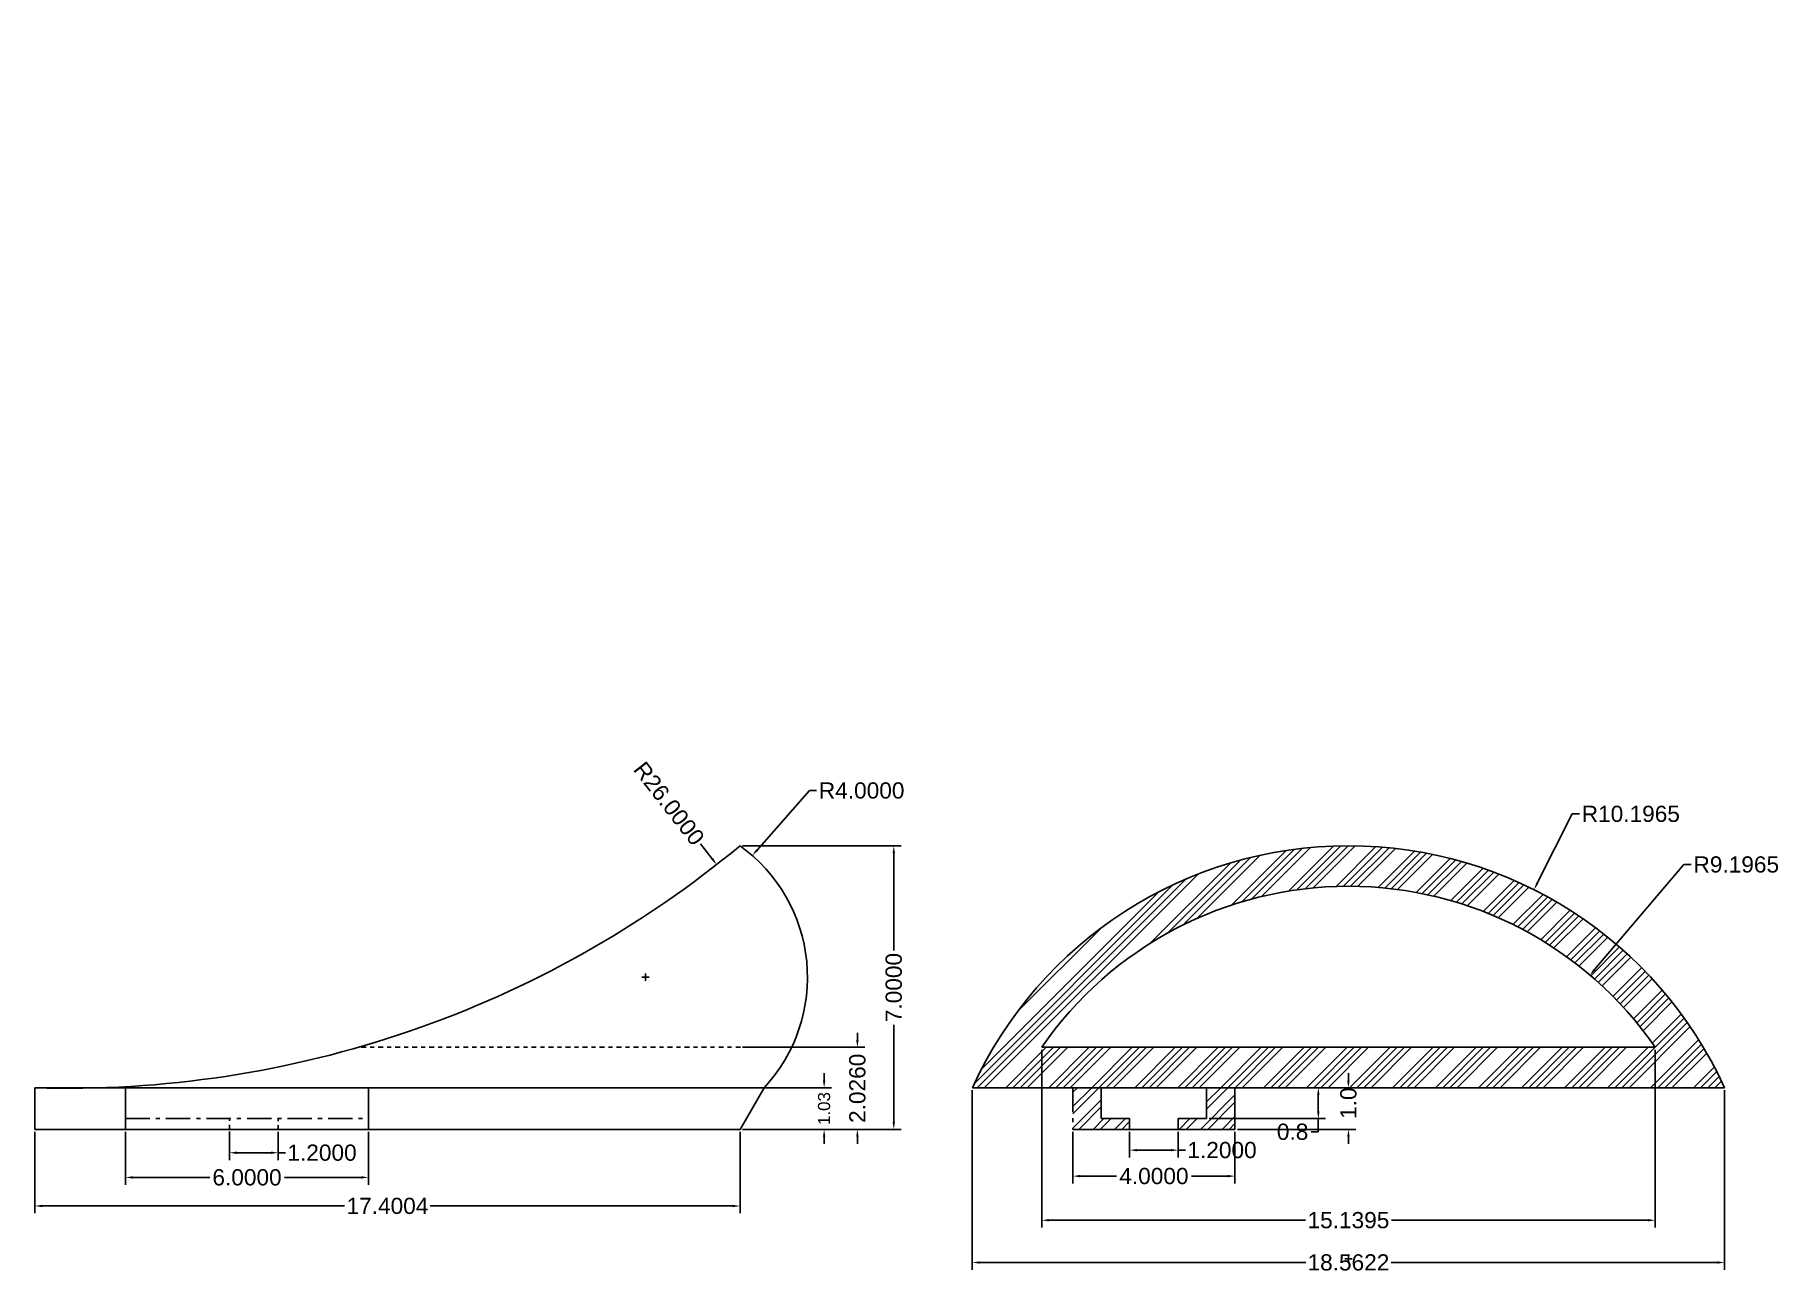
# Model space of a CAD drawing. Header units: centimetres. Extents: x 7.6 to 50.6, y 5.4 to 35.9.
import ezdxf

# ---------------------------------------------------------------- set-up
doc = ezdxf.new("R2010")
doc.units = ezdxf.units.CM
doc.header["$LTSCALE"] = 0.1
doc.header["$MEASUREMENT"] = 0
doc.linetypes.add('ACAD_ISO10W100', pattern=[18, 12, -3, 0, -3])
for name, color, linetype in [('Bot', 6, 'Continuous'), ('Cotari', 3, 'Continuous'), ('Hasura bot', 1, 'Continuous'), ('Sina', 4, 'Continuous'), ('Sistem reglaj', 30, 'Continuous')]:
    doc.layers.add(name, color=color, linetype=linetype)
doc.styles.get("Standard").update_dxf_attribs({"font": 'arial.ttf'})
doc.dimstyles.new('Proiect', dxfattribs={"dimtxt": 0.4, "dimasz": 0.18, "dimexe": 0.18, "dimexo": 0.0625, "dimgap": 0.09, "dimtad": 0, "dimtoh": 1, "dimdec": 4, "dimzin": 0, "dimdsep": 46, "dimtxsty": 'Standard', "dimcen": 0.09, "dimadec": 0, "dimazin": 0, "dimtfac": 1, "dimtdec": 4, "dimtofl": 0, "dimtmove": 0, "dimatfit": 3, "dimfxl": 1, "dimtolj": 1, "dimtzin": 0, "dimarcsym": 0})

# ---------------------------------------------------------------- blocks, each defined once
blk = doc.blocks.new('*D2')
at = {"layer": 'Cotari', "color": 0, "lineweight": -2, "transparency": 16777216}
for p, q in [((26.673, 17.278), (25.385, 15.81)), ((26.853, 17.278), (26.673, 17.278)), ((22.537, 12.669), (22.717, 12.669)), ((22.627, 12.579), (22.627, 12.759))]:
    blk.add_line(p, q, dxfattribs=at)
at = {"layer": 'Cotari', "color": 0, "transparency": 16777216}
blk.add_solid([(25.362, 15.83), (25.407, 15.79), (25.266, 15.675)], dxfattribs=at)
at = {"layer": 'Defpoints', "color": 0, "transparency": 16777216}
for p in [(25.266, 15.675), (22.627, 12.669)]:
    blk.add_point(p, dxfattribs=at)
at = {"layer": 'Cotari', "color": 0, "transparency": 16777216, "insert": (27.964, 17.278), "char_height": 0.4, "attachment_point": 5}
blk.add_mtext('\\A1;R4.0000', dxfattribs=at)
blk = doc.blocks.new('*D4')
at = {"layer": 'Cotari', "color": 0, "lineweight": -2, "transparency": 16777216}
blk.add_line((23.99, 15.96), (24.276, 15.595), dxfattribs=at)
at = {"layer": 'Cotari', "color": 0, "transparency": 16777216}
blk.add_solid([(24.3, 15.613), (24.252, 15.576), (24.387, 15.453)], dxfattribs=at)
at = {"layer": 'Defpoints', "color": 0, "transparency": 16777216}
for p in [(8.365, 35.93), (24.387, 15.453)]:
    blk.add_point(p, dxfattribs=at)
at = {"layer": 'Cotari', "color": 0, "transparency": 16777216, "insert": (23.21, 16.958), "char_height": 0.4, "attachment_point": 5, "rotation": 308.0408}
blk.add_mtext('\\A1;R26.0000', dxfattribs=at)
blk = doc.blocks.new('*D5')
at = {"layer": 'Cotari', "color": 0, "lineweight": -2, "transparency": 16777216}
for p, q in [((25.024, 15.916), (28.937, 15.916)), ((28.757, 15.736), (28.757, 13.334)), ((28.757, 9.096), (28.757, 11.498)), ((25.024, 8.916), (28.937, 8.916))]:
    blk.add_line(p, q, dxfattribs=at)
at = {"layer": 'Cotari', "color": 0, "transparency": 16777216}
for points in [[(28.727, 15.736), (28.787, 15.736), (28.757, 15.916)], [(28.727, 9.096), (28.787, 9.096), (28.757, 8.916)]]:
    blk.add_solid(points, dxfattribs=at)
at = {"layer": 'Defpoints', "color": 0, "transparency": 16777216}
for p in [(24.962, 15.916), (24.962, 8.916), (28.757, 8.916)]:
    blk.add_point(p, dxfattribs=at)
at = {"layer": 'Cotari', "color": 0, "transparency": 16777216, "insert": (28.757, 12.416), "char_height": 0.4, "attachment_point": 5, "rotation": 90}
blk.add_mtext('\\A1;7.0000', dxfattribs=at)
blk = doc.blocks.new('*D6')
at = {"layer": 'Cotari', "color": 0, "lineweight": -2, "transparency": 16777216}
for p, q in [((27.859, 11.122), (27.859, 11.302)), ((25.024, 10.942), (28.039, 10.942)), ((25.024, 8.916), (28.039, 8.916)), ((27.859, 8.736), (27.859, 8.556))]:
    blk.add_line(p, q, dxfattribs=at)
at = {"layer": 'Cotari', "color": 0, "transparency": 16777216}
for points in [[(27.829, 11.122), (27.889, 11.122), (27.859, 10.942)], [(27.829, 8.736), (27.889, 8.736), (27.859, 8.916)]]:
    blk.add_solid(points, dxfattribs=at)
at = {"layer": 'Defpoints', "color": 0, "transparency": 16777216}
for p in [(24.962, 10.942), (27.859, 10.942), (24.962, 8.916)]:
    blk.add_point(p, dxfattribs=at)
at = {"layer": 'Cotari', "color": 0, "transparency": 16777216, "insert": (27.859, 9.929), "char_height": 0.4, "attachment_point": 5, "rotation": 90}
blk.add_mtext('\\A1;2.0260', dxfattribs=at)
blk = doc.blocks.new('*D7')
at = {"layer": 'Cotari', "color": 0, "lineweight": -2, "transparency": 16777216}
for p, q in [((25.024, 9.942), (27.218, 9.942)), ((27.038, 10.122), (27.038, 10.302)), ((25.024, 8.916), (27.218, 8.916)), ((27.038, 8.736), (27.038, 8.556))]:
    blk.add_line(p, q, dxfattribs=at)
at = {"layer": 'Cotari', "color": 0, "transparency": 16777216}
for points in [[(27.008, 10.122), (27.068, 10.122), (27.038, 9.942)], [(27.008, 8.736), (27.068, 8.736), (27.038, 8.916)]]:
    blk.add_solid(points, dxfattribs=at)
at = {"layer": 'Defpoints', "color": 0, "transparency": 16777216}
for p in [(24.962, 9.942), (27.038, 9.942), (24.962, 8.916)]:
    blk.add_point(p, dxfattribs=at)
at = {"layer": 'Cotari', "color": 0, "transparency": 16777216, "insert": (27.038, 9.429), "char_height": 0.3, "attachment_point": 5, "rotation": 90}
blk.add_mtext('\\A1;1.03', dxfattribs=at)
blk = doc.blocks.new('*D8')
at = {"layer": 'Cotari', "color": 0, "lineweight": -2, "transparency": 16777216}
for p, q in [((7.562, 8.854), (7.562, 6.845)), ((24.962, 8.854), (24.962, 6.845)), ((7.742, 7.025), (15.206, 7.025)), ((24.782, 7.025), (17.318, 7.025))]:
    blk.add_line(p, q, dxfattribs=at)
at = {"layer": 'Cotari', "color": 0, "transparency": 16777216}
for points in [[(7.742, 7.055), (7.742, 6.995), (7.562, 7.025)], [(24.782, 7.055), (24.782, 6.995), (24.962, 7.025)]]:
    blk.add_solid(points, dxfattribs=at)
at = {"layer": 'Defpoints', "color": 0, "transparency": 16777216}
for p in [(7.562, 8.916), (24.962, 8.916), (7.562, 7.025)]:
    blk.add_point(p, dxfattribs=at)
at = {"layer": 'Cotari', "color": 0, "transparency": 16777216, "insert": (16.262, 7.025), "char_height": 0.4, "attachment_point": 5}
blk.add_mtext('\\A1;17.4004', dxfattribs=at)
blk = doc.blocks.new('*D9')
at = {"layer": 'Cotari', "color": 0, "lineweight": -2, "transparency": 16777216}
for p, q in [((9.797, 8.854), (9.797, 7.55)), ((15.797, 8.853), (15.797, 7.55)), ((9.977, 7.73), (11.876, 7.73)), ((15.617, 7.73), (13.718, 7.73))]:
    blk.add_line(p, q, dxfattribs=at)
at = {"layer": 'Cotari', "color": 0, "transparency": 16777216}
for points in [[(9.977, 7.76), (9.977, 7.7), (9.797, 7.73)], [(15.617, 7.76), (15.617, 7.7), (15.797, 7.73)]]:
    blk.add_solid(points, dxfattribs=at)
at = {"layer": 'Defpoints', "color": 0, "transparency": 16777216}
for p in [(9.797, 8.916), (15.797, 8.915), (15.797, 7.73)]:
    blk.add_point(p, dxfattribs=at)
at = {"layer": 'Cotari', "color": 0, "transparency": 16777216, "insert": (12.797, 7.73), "char_height": 0.4, "attachment_point": 5}
blk.add_mtext('\\A1;6.0000', dxfattribs=at)
blk = doc.blocks.new('*D10')
at = {"layer": 'Cotari', "color": 0, "lineweight": -2, "transparency": 16777216}
for p, q in [((12.367, 8.865), (12.367, 8.159)), ((13.567, 8.854), (13.567, 8.159)), ((12.547, 8.339), (13.387, 8.339)), ((13.567, 8.339), (13.747, 8.339))]:
    blk.add_line(p, q, dxfattribs=at)
at = {"layer": 'Cotari', "color": 0, "transparency": 16777216}
for points in [[(12.547, 8.369), (12.547, 8.309), (12.367, 8.339)], [(13.387, 8.369), (13.387, 8.309), (13.567, 8.339)]]:
    blk.add_solid(points, dxfattribs=at)
at = {"layer": 'Defpoints', "color": 0, "transparency": 16777216}
for p in [(12.367, 8.928), (13.567, 8.916), (13.567, 8.339)]:
    blk.add_point(p, dxfattribs=at)
at = {"layer": 'Cotari', "color": 0, "transparency": 16777216, "insert": (14.648, 8.339), "char_height": 0.4, "attachment_point": 5}
blk.add_mtext('\\A1;1.2000', dxfattribs=at)
blk = doc.blocks.new('*D11')
at = {"layer": 'Cotari', "color": 0, "lineweight": -2, "transparency": 16777216}
for p, q in [((30.695, 9.88), (30.695, 5.45)), ((49.257, 9.88), (49.257, 5.45)), ((30.875, 5.63), (38.921, 5.63)), ((49.077, 5.63), (41.031, 5.63))]:
    blk.add_line(p, q, dxfattribs=at)
at = {"layer": 'Cotari', "color": 0, "transparency": 16777216}
for points in [[(30.875, 5.66), (30.875, 5.6), (30.695, 5.63)], [(49.077, 5.66), (49.077, 5.6), (49.257, 5.63)]]:
    blk.add_solid(points, dxfattribs=at)
at = {"layer": 'Defpoints', "color": 0, "transparency": 16777216}
for p in [(30.695, 9.942), (49.257, 9.942), (49.257, 5.63)]:
    blk.add_point(p, dxfattribs=at)
at = {"layer": 'Cotari', "color": 0, "transparency": 16777216, "insert": (39.976, 5.63), "char_height": 0.4, "attachment_point": 5}
blk.add_mtext('\\A1;18.5622', dxfattribs=at)
blk = doc.blocks.new('*D12')
at = {"layer": 'Cotari', "color": 0, "lineweight": -2, "transparency": 16777216}
for p, q in [((33.176, 8.854), (33.176, 7.582)), ((37.176, 8.854), (37.176, 7.582)), ((33.356, 7.762), (34.249, 7.762)), ((36.996, 7.762), (36.104, 7.762))]:
    blk.add_line(p, q, dxfattribs=at)
at = {"layer": 'Cotari', "color": 0, "transparency": 16777216}
for points in [[(33.356, 7.792), (33.356, 7.732), (33.176, 7.762)], [(36.996, 7.792), (36.996, 7.732), (37.176, 7.762)]]:
    blk.add_solid(points, dxfattribs=at)
at = {"layer": 'Defpoints', "color": 0, "transparency": 16777216}
for p in [(33.176, 8.916), (37.176, 8.916), (37.176, 7.762)]:
    blk.add_point(p, dxfattribs=at)
at = {"layer": 'Cotari', "color": 0, "transparency": 16777216, "insert": (35.176, 7.762), "char_height": 0.4, "attachment_point": 5}
blk.add_mtext('\\A1;4.0000', dxfattribs=at)
blk = doc.blocks.new('*D13')
at = {"layer": 'Cotari', "color": 0, "lineweight": -2, "transparency": 16777216}
for p, q in [((34.576, 8.854), (34.576, 8.223)), ((35.776, 8.854), (35.776, 8.223)), ((34.756, 8.403), (35.596, 8.403)), ((35.776, 8.403), (35.956, 8.403))]:
    blk.add_line(p, q, dxfattribs=at)
at = {"layer": 'Cotari', "color": 0, "transparency": 16777216}
for points in [[(34.756, 8.433), (34.756, 8.373), (34.576, 8.403)], [(35.596, 8.433), (35.596, 8.373), (35.776, 8.403)]]:
    blk.add_solid(points, dxfattribs=at)
at = {"layer": 'Defpoints', "color": 0, "transparency": 16777216}
for p in [(34.576, 8.916), (35.776, 8.916), (35.776, 8.403)]:
    blk.add_point(p, dxfattribs=at)
at = {"layer": 'Cotari', "color": 0, "transparency": 16777216, "insert": (36.857, 8.403), "char_height": 0.4, "attachment_point": 5}
blk.add_mtext('\\A1;1.2000', dxfattribs=at)
blk = doc.blocks.new('*D14')
at = {"layer": 'Cotari', "color": 0, "lineweight": -2, "transparency": 16777216}
for p, q in [((37.239, 9.942), (40.156, 9.942)), ((39.976, 10.122), (39.976, 10.302)), ((37.239, 8.916), (40.156, 8.916)), ((39.976, 8.736), (39.976, 8.556))]:
    blk.add_line(p, q, dxfattribs=at)
at = {"layer": 'Cotari', "color": 0, "transparency": 16777216}
for points in [[(39.946, 10.122), (40.006, 10.122), (39.976, 9.942)], [(39.946, 8.736), (40.006, 8.736), (39.976, 8.916)]]:
    blk.add_solid(points, dxfattribs=at)
at = {"layer": 'Defpoints', "color": 0, "transparency": 16777216}
for p in [(37.176, 9.942), (37.176, 8.916), (39.976, 8.916)]:
    blk.add_point(p, dxfattribs=at)
at = {"layer": 'Cotari', "color": 0, "transparency": 16777216, "insert": (39.976, 9.562), "char_height": 0.4, "attachment_point": 5, "rotation": 90}
blk.add_mtext('\\A1;1.0', dxfattribs=at)
blk = doc.blocks.new('*D15')
at = {"layer": 'Cotari', "color": 0, "lineweight": -2, "transparency": 16777216}
for p, q in [((36.539, 9.942), (39.413, 9.942)), ((39.233, 9.762), (39.233, 9.362)), ((36.539, 9.182), (39.413, 9.182)), ((39.233, 9.182), (39.233, 8.855)), ((39.233, 8.855), (39.053, 8.855))]:
    blk.add_line(p, q, dxfattribs=at)
at = {"layer": 'Cotari', "color": 0, "transparency": 16777216}
for points in [[(39.203, 9.762), (39.263, 9.762), (39.233, 9.942)], [(39.203, 9.362), (39.263, 9.362), (39.233, 9.182)]]:
    blk.add_solid(points, dxfattribs=at)
at = {"layer": 'Defpoints', "color": 0, "transparency": 16777216}
for p in [(36.476, 9.942), (36.476, 9.182), (39.233, 9.182)]:
    blk.add_point(p, dxfattribs=at)
at = {"layer": 'Cotari', "color": 0, "transparency": 16777216, "insert": (38.598, 8.855), "char_height": 0.4, "attachment_point": 5}
blk.add_mtext('\\A1;0.8', dxfattribs=at)
blk = doc.blocks.new('*D16')
at = {"layer": 'Cotari', "color": 0, "lineweight": -2, "transparency": 16777216}
for p, q in [((45.496, 16.701), (44.636, 14.991)), ((45.676, 16.701), (45.496, 16.701)), ((39.886, 5.72), (40.066, 5.72)), ((39.976, 5.63), (39.976, 5.81))]:
    blk.add_line(p, q, dxfattribs=at)
at = {"layer": 'Cotari', "color": 0, "transparency": 16777216}
blk.add_solid([(44.609, 15.005), (44.663, 14.978), (44.555, 14.83)], dxfattribs=at)
at = {"layer": 'Defpoints', "color": 0, "transparency": 16777216}
for p in [(44.555, 14.83), (39.976, 5.72)]:
    blk.add_point(p, dxfattribs=at)
at = {"layer": 'Cotari', "color": 0, "transparency": 16777216, "insert": (46.944, 16.701), "char_height": 0.4, "attachment_point": 5}
blk.add_mtext('\\A1;R10.1965', dxfattribs=at)
blk = doc.blocks.new('*D17')
at = {"layer": 'Cotari', "color": 0, "lineweight": -2, "transparency": 16777216}
for p, q in [((48.253, 15.452), (46.051, 12.862)), ((48.433, 15.452), (48.253, 15.452)), ((39.886, 5.72), (40.066, 5.72)), ((39.976, 5.63), (39.976, 5.81))]:
    blk.add_line(p, q, dxfattribs=at)
at = {"layer": 'Cotari', "color": 0, "transparency": 16777216}
blk.add_solid([(46.028, 12.882), (46.074, 12.843), (45.935, 12.725)], dxfattribs=at)
at = {"layer": 'Defpoints', "color": 0, "transparency": 16777216}
for p in [(45.935, 12.725), (39.976, 5.72)]:
    blk.add_point(p, dxfattribs=at)
at = {"layer": 'Cotari', "color": 0, "transparency": 16777216, "insert": (49.547, 15.452), "char_height": 0.4, "attachment_point": 5}
blk.add_mtext('\\A1;R9.1965', dxfattribs=at)
blk = doc.blocks.new('*D18')
at = {"layer": 'Cotari', "color": 0, "lineweight": -2, "transparency": 16777216}
for p, q in [((32.407, 10.88), (32.407, 6.493)), ((47.546, 10.88), (47.546, 6.493)), ((32.587, 6.673), (38.918, 6.673)), ((47.366, 6.673), (41.035, 6.673))]:
    blk.add_line(p, q, dxfattribs=at)
at = {"layer": 'Cotari', "color": 0, "transparency": 16777216}
for points in [[(32.587, 6.703), (32.587, 6.643), (32.407, 6.673)], [(47.366, 6.703), (47.366, 6.643), (47.546, 6.673)]]:
    blk.add_solid(points, dxfattribs=at)
at = {"layer": 'Defpoints', "color": 0, "transparency": 16777216}
for p in [(32.407, 10.942), (47.546, 10.942), (47.546, 6.673)]:
    blk.add_point(p, dxfattribs=at)
at = {"layer": 'Cotari', "color": 0, "transparency": 16777216, "insert": (39.976, 6.673), "char_height": 0.4, "attachment_point": 5}
blk.add_mtext('\\A1;15.1395', dxfattribs=at)

msp = doc.modelspace()

# ---------------------------------------------------------------- hatches: boundary and pattern name
at = {"layer": 'Bot'}
h = msp.add_hatch(dxfattribs=at)
h.set_pattern_fill('ANSI34', color=256)
h.set_pattern_definition([(45, (-3.2942, -1.5373), (-0.53033, 0.53033), []), (45, (-3.1174, -1.5373), (-0.53033, 0.53033), []), (45, (-2.9406, -1.5373), (-0.53033, 0.53033), []), (45, (-2.76385, -1.5373), (-0.53033, 0.53033), [])])
h.paths.add_polyline_path([(30.69519, 9.94239), (49.25739, 9.94239, 0.64367295)])
h.paths.add_polyline_path([(47.54603, 10.94239), (32.40656, 10.94239, -0.52498446)], flags=16)
at = {"layer": 'Hasura bot'}
h = msp.add_hatch(dxfattribs=at)
h.set_pattern_fill('ANSI32', color=256)
h.set_pattern_definition([(45, (-3.29418, -1.53732), (-0.265165, 0.265165), []), (45, (-3.1174, -1.53732), (-0.265165, 0.265165), [])])
h.paths.add_polyline_path([(33.87629, 9.94239), (33.17629, 9.94239), (33.17629, 8.91638), (34.57629, 8.91638), (34.57629, 9.18166), (33.87629, 9.18166)])
h.paths.add_polyline_path([(37.17629, 9.94239), (36.47629, 9.94239), (36.47629, 9.18166), (35.77629, 9.18166), (35.77629, 8.91638), (37.17629, 8.91638)])

# ---------------------------------------------------------------- linework, layer by layer
at = {"layer": 'Bot', "linetype": 'ACAD_ISO10W100', "ltscale": 0.1}
msp.add_line((26.23554, 10.94239), (15.54983, 10.94239), dxfattribs=at)
at = {"layer": 'Bot'}
for p, q in [((47.54603, 10.94239), (32.40656, 10.94239)), ((25.55431, 9.94239), (7.56153, 9.94239)), ((49.25739, 9.94239), (30.69519, 9.94239))]:
    msp.add_line(p, q, dxfattribs=at)
for centre, radius, start, end in [((8.36506, 35.92997), 26, 268.228987, 309.668254), ((22.62714, 12.6685), 4, 317.036775, 54.288801), ((39.97629, 5.7199), 10.19648, 24.463424, 155.536576), ((39.97629, 5.7199), 9.19648, 34.60245, 145.39755)]:
    msp.add_arc(centre, radius, start, end, dxfattribs=at)
at = {"layer": 'Sina'}
for p, q in [((9.79713, 8.91638), (9.79713, 9.96944)), ((15.79713, 9.94239), (15.79713, 8.91545)), ((33.87629, 9.18166), (33.87629, 9.94239)), ((36.47629, 9.18166), (36.47629, 9.94239)), ((34.57629, 9.18166), (33.87629, 9.18166)), ((34.57629, 9.18166), (34.57629, 8.91638)), ((35.77629, 9.18166), (35.77629, 8.91638)), ((35.77629, 9.18166), (36.47629, 9.18166))]:
    msp.add_line(p, q, dxfattribs=at)
at = {"layer": 'Sina', "linetype": 'ACAD_ISO10W100', "ltscale": 0.5}
msp.add_line((9.79713, 9.18166), (15.79713, 9.18166), dxfattribs=at)
at = {"layer": 'Sina', "linetype": 'ACAD_ISO10W100', "ltscale": 0.05}
for p, q in [((12.36706, 8.92797), (12.36706, 9.18166)), ((13.56706, 8.91638), (13.56706, 9.18166))]:
    msp.add_line(p, q, dxfattribs=at)
at = {"layer": 'Sistem reglaj'}
for p, q in [((7.56153, 8.91638), (7.56153, 9.94239)), ((24.96194, 8.91638), (25.55431, 9.94239)), ((37.17629, 9.94239), (37.17629, 8.91638)), ((24.96194, 8.91638), (7.56153, 8.91638)), ((33.17629, 8.91638), (37.17629, 8.91638))]:
    msp.add_line(p, q, dxfattribs=at)
at = {"layer": 'Sistem reglaj', "linetype": 'ACAD_ISO10W100', "ltscale": 0.5}
msp.add_line((33.17629, 9.94239), (33.17629, 8.91638), dxfattribs=at)

# ---------------------------------------------------------------- dimensions: what is measured, and where the dimension line sits
at = {"layer": 'Cotari'}
for center, mpoint, picture, middle in [((8.36506, 35.92997), (24.38686, 15.45311), '*D4', (23.20973, 16.95755)), ((22.62714, 12.6685), (25.26577, 15.67477), '*D2', (27.9639, 17.27796)), ((39.97629, 5.7199), (44.55542, 14.83033), '*D16', (46.94437, 16.70123)), ((39.97629, 5.7199), (45.93455, 12.72522), '*D17', (49.54668, 15.45166))]:
    dim = msp.add_radius_dim(center=center, mpoint=mpoint, dimstyle='Proiect', dxfattribs=at)
    dim.commit()
    dim.dimension.update_dxf_attribs({"geometry": picture, "text_midpoint": middle, "dimtype": 164})
for base, p1, p2, picture, middle in [((28.7572, 8.91638), (24.96194, 15.91638), (24.96194, 8.91638), '*D5', (28.7572, 12.41638)), ((27.85934, 10.94239), (24.96194, 8.91638), (24.96194, 10.94239), '*D6', (27.85934, 9.92939))]:
    dim = msp.add_linear_dim(base=base, p1=p1, p2=p2, angle=90, dimstyle='Proiect', dxfattribs=at)
    dim.commit()
    dim.dimension.update_dxf_attribs({"geometry": picture, "text_midpoint": middle})
for base, p1, p2, picture, middle in [((47.54603, 6.67261), (32.40656, 10.94239), (47.54603, 10.94239), '*D18', (39.97629, 6.67261)), ((7.56153, 7.02506), (24.96194, 8.91638), (7.56153, 8.91638), '*D8', (16.26174, 7.02506)), ((15.79713, 7.72995), (9.79713, 8.91638), (15.79713, 8.91545), '*D9', (12.79713, 7.72995)), ((13.56706, 8.33871), (12.36706, 8.92797), (13.56706, 8.91638), '*D10', (14.64784, 8.33871)), ((37.17629, 7.76199), (33.17629, 8.91638), (37.17629, 8.91638), '*D12', (35.17629, 7.76199)), ((35.77629, 8.40279), (34.57629, 8.91638), (35.77629, 8.91638), '*D13', (36.85707, 8.40279))]:
    dim = msp.add_linear_dim(base=base, p1=p1, p2=p2, dimstyle='Proiect', dxfattribs=at)
    dim.commit()
    dim.dimension.update_dxf_attribs({"geometry": picture, "text_midpoint": middle})
for base, p1, p2, override, picture, middle in [((27.03791, 9.94239), (24.96194, 8.91638), (24.96194, 9.94239), {"dimtxt": 0.3, "dimdec": 2}, '*D7', (27.03791, 9.42939)), ((39.23292, 9.18166), (36.47629, 9.94239), (36.47629, 9.18166), {"dimdec": 1}, '*D15', (38.59839, 8.85534)), ((39.97629, 8.91638), (37.17629, 9.94239), (37.17629, 8.91638), {"dimdec": 1}, '*D14', (39.97629, 9.56202))]:
    dim = msp.add_linear_dim(base=base, p1=p1, p2=p2, angle=90, dimstyle='Proiect', override=override, dxfattribs=at)
    dim.commit()
    dim.dimension.update_dxf_attribs({"geometry": picture, "text_midpoint": middle, "dimtype": 160})
dim = msp.add_linear_dim(base=(49.25739, 5.6299), p1=(30.69519, 9.94239), p2=(49.25739, 9.94239), dimstyle='Proiect', dxfattribs=at)
dim.commit()
dim.dimension.update_dxf_attribs({"geometry": '*D11', "text_midpoint": (39.97629, 5.6299), "dimtype": 160})

doc.saveas('drawing.dxf')
